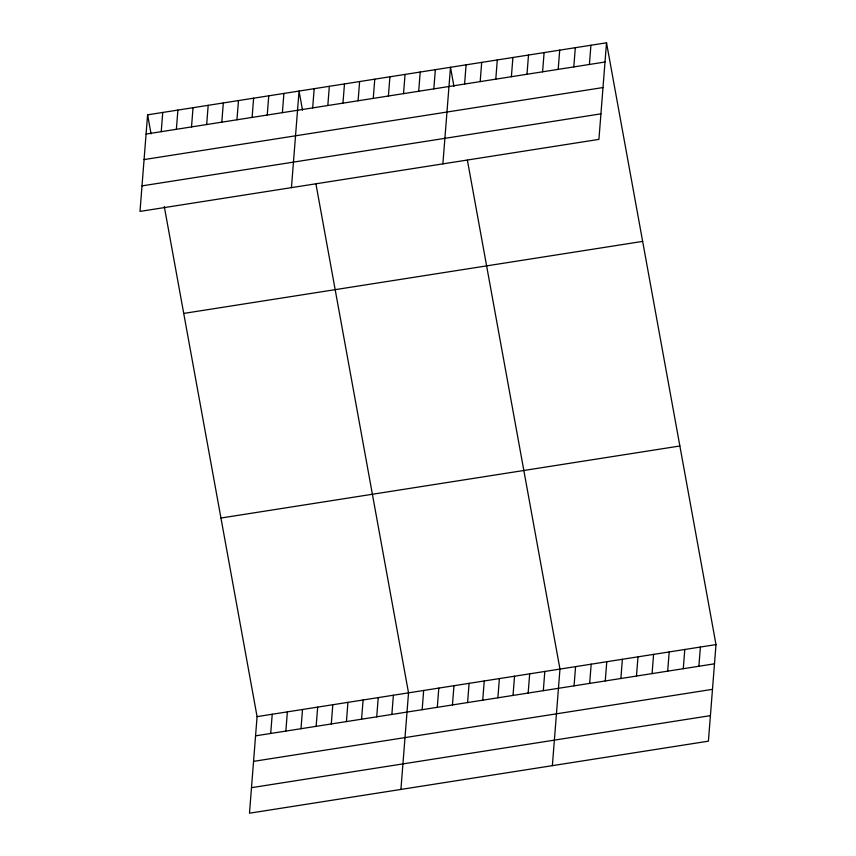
<?xml version="1.0" encoding="UTF-8"?>
<svg xmlns="http://www.w3.org/2000/svg" width="856" height="856" viewBox="0 0 856 856"><rect width="100%" height="100%" fill="white"/><g stroke="black" fill="none" stroke-linecap="round" stroke-linejoin="round"><path stroke-width="1.28" d="M147.596 114.832L139.999 211.411L598.922 139.378L606.519 42.8L147.596 114.832L151.073 133.932M161.228 131.674L162.747 112.457M176.379 129.299L177.888 110.082M191.519 126.923L193.028 107.706M206.671 124.537L208.179 105.331M221.811 122.162L223.32 102.945M236.952 119.787L238.471 100.569M252.103 117.411L253.611 98.194M267.243 115.036L268.752 95.819M282.384 112.66L283.903 93.443M291.447 187.635L299.044 91.068L302.521 110.157M164.277 206.489L257.078 716.622L249.481 813.2L708.404 741.168L716.001 644.589L606.519 42.8M312.675 107.899L314.184 88.682M270.71 733.464L272.219 714.246M327.816 105.523L329.335 86.306M285.861 731.088L287.37 711.871M342.967 103.148L344.476 83.931M301.002 728.713L302.51 709.496M358.108 100.773L359.616 81.555M316.142 726.327L317.662 707.12M373.259 98.397L374.768 79.18M331.293 723.951L332.802 704.745M388.399 96.011L389.908 76.805M346.434 721.576L347.943 702.359M403.54 93.636L405.059 74.418M361.574 719.201L363.094 699.983M418.691 91.26L420.2 72.043M376.726 716.825L378.234 697.608M433.832 88.885L435.34 69.668M391.866 714.45L393.375 695.233M442.884 163.871L450.491 67.292L453.958 86.392M400.918 789.425L408.526 692.857L315.95 183.997M464.583 84.059L466.092 64.842M422.158 709.688L423.666 690.482M480.184 81.609L481.693 62.392M437.298 707.313L438.807 688.096M495.785 79.159L497.293 59.941M452.45 704.937L453.958 685.72M511.385 76.708L512.905 57.491M467.59 702.562L469.099 683.345M526.996 74.258L528.505 55.041M482.731 700.187L484.25 680.969M542.597 71.808L544.106 52.601M497.882 697.801L499.39 678.594M558.198 69.357L559.706 50.151M513.022 695.425L514.531 676.219M573.798 66.918L575.318 47.701M528.163 693.05L529.682 673.833M589.41 64.468L590.918 45.25M543.314 690.674L544.823 671.457M552.366 765.66L559.963 669.082L467.397 160.222M574.055 685.849L575.574 666.631M589.666 683.398L591.175 664.181M605.267 680.948L606.776 661.731M620.868 678.498L622.376 659.28M636.468 676.047L637.988 656.841M652.079 673.597L653.588 654.391M667.68 671.147L669.189 651.94M683.281 668.707L684.789 649.49M698.881 666.257L700.401 647.04M146.087 134.05L605.01 62.017M144.076 159.58L602.999 87.547M142.01 185.88L600.933 113.848M183.73 313.424L642.653 241.392M220.955 518.03L679.867 445.997M257.078 716.622L716.001 644.589M255.57 735.839L714.493 663.807M253.558 761.369L712.481 689.337M251.493 787.67L710.405 715.637"/></g></svg>
